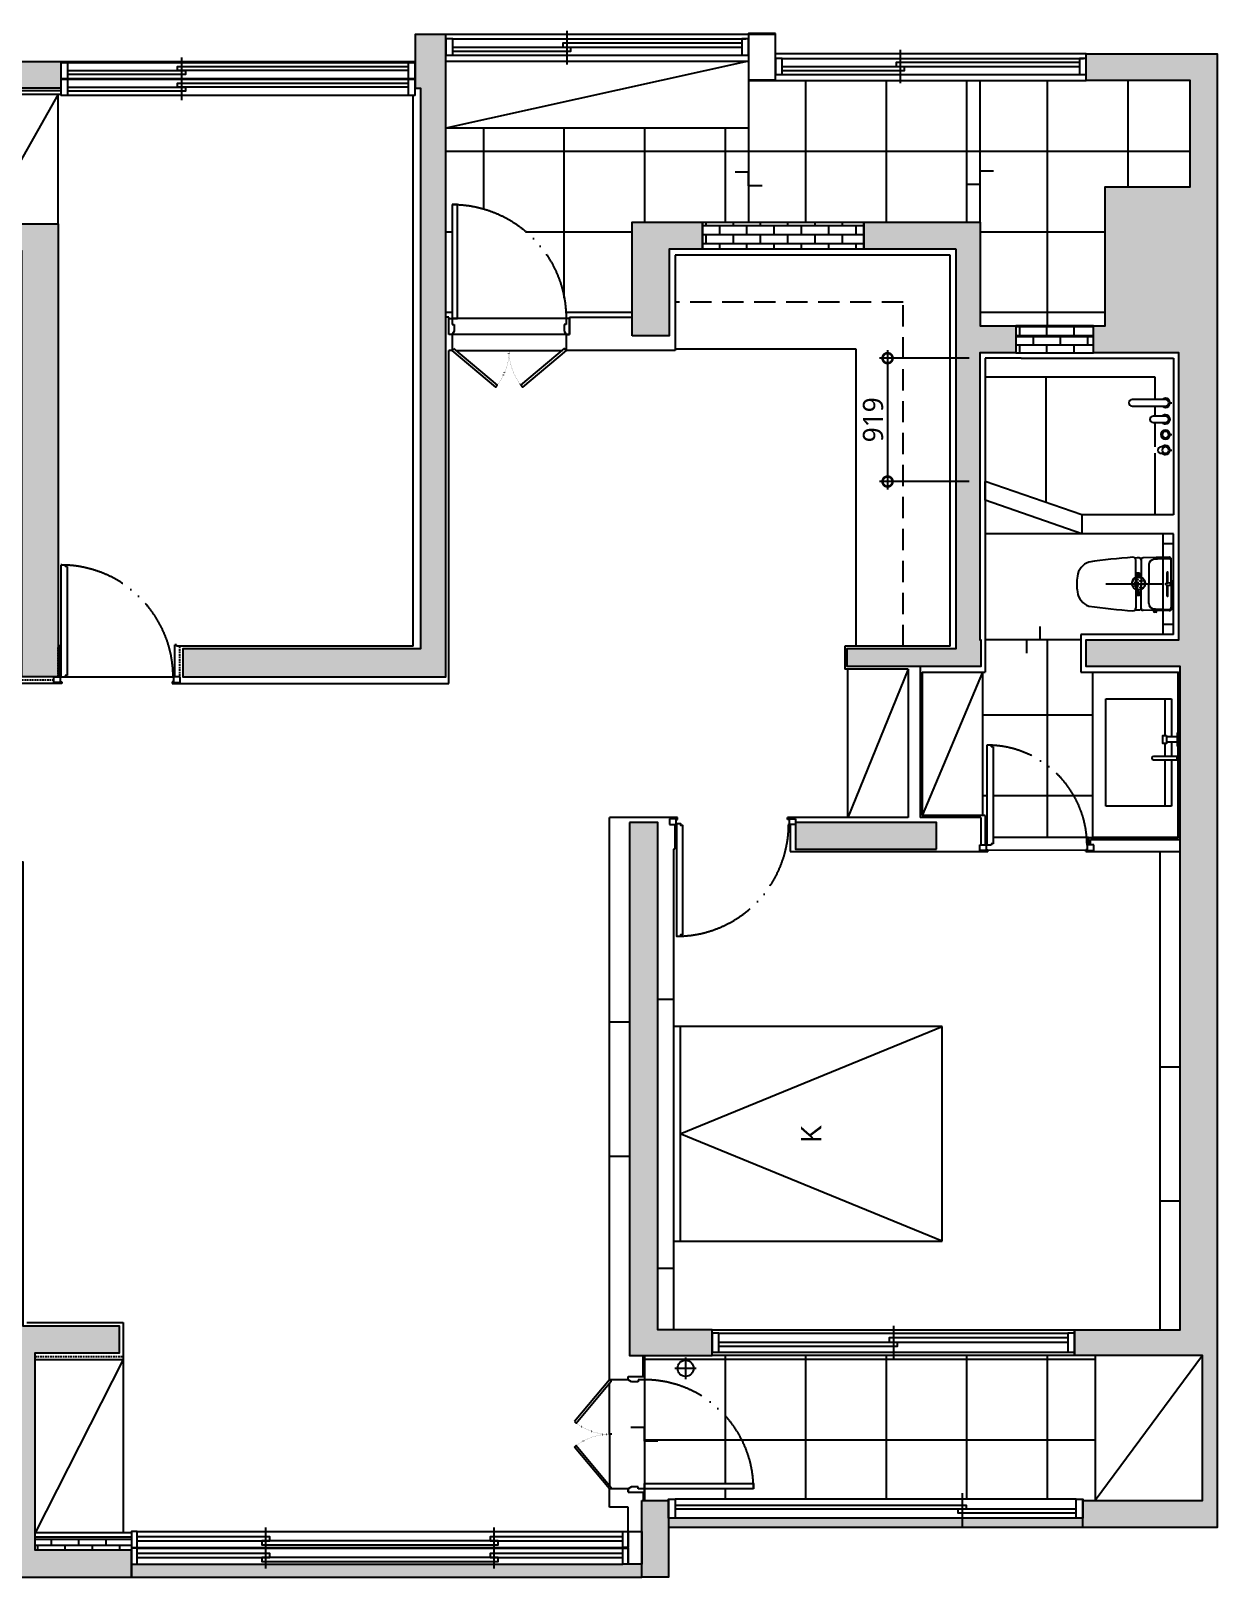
# Model space of a CAD drawing. Header units: millimetres. Extents: x 0 to 460316, y -63250 to 103204.
# Drawn here: x 93827 to 102664, y 55378 to 66896 of the extents above; entities that cross this region are included whole.
import ezdxf

# ---------------------------------------------------------------- set-up
doc = ezdxf.new("R2010")
doc.units = ezdxf.units.MM
doc.header["$LTSCALE"] = 25
for name, pattern in [('ACAD_ISO05W100', [33, 24, -3, 0, -3, 0, -3]), ('DASHED', [0.75, 0.5, -0.25]), ('DOT', [0.25, 0, -0.25]), ('HIDDEN', [9.525, 6.35, -3.175])]:
    doc.linetypes.add(name, pattern=pattern)
for name, color, linetype in [('2-con', 2, 'Continuous'), ('3.기호.계단선', 30, 'Continuous'), ('ac-door', 30, 'Continuous'), ('ac-furniture', 152, 'Continuous'), ('ac-insul', 5, 'BATTING'), ('ac-Ref', 8, 'Continuous'), ('ac-text', 7, 'Continuous'), ('ac-wall', 241, 'Continuous'), ('ac-wall-fin', 3, 'Continuous'), ('ac-window', 140, 'Continuous'), ('BATH', 4, 'Continuous'), ('CO-BATH', 6, 'Continuous')]:
    doc.layers.add(name, color=color, linetype=linetype)
doc.styles.add('HY견고딕', font='H2GTRE.TTF')
doc.styles.add('맑은고딕', font='malgun.ttf')
doc.linetypes.add('BATTING', pattern='A,0.00254,-2.54,[134,ltypeshp.shx,S=2.54,R=0,X=-2.54,Y=0],-5.08,[134,ltypeshp.shx,S=2.54,R=180,X=2.54,Y=0],-2.54', length=10.16254)
doc.dimstyles.new('건축클래스150', dxfattribs={"dimtxt": 150, "dimasz": 150, "dimexe": 60, "dimexo": 120, "dimgap": 30, "dimtad": 1, "dimtoh": 1, "dimdec": 0, "dimlunit": 6, "dimtxsty": '맑은고딕', "dimblk": 'DOTSMALL', "dimcen": 2.5, "dimdle": 60, "dimclrt": 7, "dimadec": 0, "dimazin": 0, "dimtfac": 1, "dimtdec": 0, "dimtmove": 2, "dimatfit": 3, "dimldrblk": 'DOTSMALL', "dimfxl": 1, "dimarcsym": 0})
pattern_1 = [(0, (0, 0), (0, 6.985), [5.08, -1.905]), (90, (0, 0), (-6.985, 4e-16), [5.08, -1.905])]
pattern_2 = [(0, (0, 0), (0, 600), []), (90, (0, 0), (-600, 4e-14), [])]

# ---------------------------------------------------------------- blocks, each defined once
blk = doc.blocks.new('*U367')
at = {"layer": 'ac-door'}
for p, q in [((-65, 120), (-65, 933)), ((-65, 933), (-25, 933)), ((-25, 933), (-25, 120)), ((-863, 120), (-838, 120)), ((-863, 0), (-863, 120)), ((-838, 120), (-838, 75)), ((-25, 120), (-65, 120)), ((0, 120), (-25, 120)), ((-25, 120), (-25, 75)), ((0, 0), (0, 120)), ((-838, 75), (-823, 75)), ((-823, 25), (-838, 0)), ((-823, 75), (-823, 25)), ((-25, 75), (-40, 75)), ((-40, 75), (-40, 25)), ((-40, 25), (-25, 0)), ((-25, 0), (0, 0)), ((-838, 0), (-863, 0))]:
    blk.add_line(p, q, dxfattribs=at)
at = {"layer": 'ac-Ref'}
blk.add_line((-838, 120), (-25, 120), dxfattribs=at)
at = {"layer": 'ac-Ref', "linetype": 'ACAD_ISO05W100'}
blk.add_arc((-25, 120), 813, 90, 180, dxfattribs=at)
blk = doc.blocks.new('*U369')
at = {"layer": 'ac-door'}
for p, q in [((-65, 120), (-65, 970)), ((-65, 970), (-25, 970)), ((-25, 970), (-25, 120)), ((-900, 120), (-875, 120)), ((-900, 0), (-900, 120)), ((-875, 120), (-875, 75)), ((-25, 120), (-65, 120)), ((0, 120), (-25, 120)), ((-25, 120), (-25, 75)), ((0, 0), (0, 120)), ((-875, 75), (-860, 75)), ((-860, 25), (-875, 0)), ((-860, 75), (-860, 25)), ((-25, 75), (-40, 75)), ((-40, 75), (-40, 25)), ((-40, 25), (-25, 0)), ((-25, 0), (0, 0)), ((-875, 0), (-900, 0))]:
    blk.add_line(p, q, dxfattribs=at)
at = {"layer": 'ac-Ref'}
blk.add_line((-875, 120), (-25, 120), dxfattribs=at)
at = {"layer": 'ac-Ref', "linetype": 'ACAD_ISO05W100'}
blk.add_arc((-25, 120), 850, 90, 180, dxfattribs=at)
blk = doc.blocks.new('_DotSmall')
at = {"color": 0, "linetype": 'ByBlock', "const_width": 0.5}
blk.add_lwpolyline([(-0.0625, 0, 1), (0.0625, 0, 1)], format="xyb", close=True, dxfattribs=at)
blk = doc.blocks.new('*D370')
at = {"layer": 'ac-Ref', "color": 0, "lineweight": -2}
for p, q in [((100209, 64518), (100209, 63479)), ((100817, 64458), (100149, 64458)), ((100818, 63539), (100149, 63539))]:
    blk.add_line(p, q, dxfattribs=at)
at = {"layer": 'Defpoints', "color": 0}
for p in [(100937, 64458), (100209, 63539), (100938, 63539)]:
    blk.add_point(p, dxfattribs=at)
at = {"layer": 'ac-Ref', "color": 0, "lineweight": -2, "xscale": 150, "yscale": 150, "zscale": 150}
for p, rotation in [((100209, 64458), 90), ((100209, 63539), 270)]:
    blk.add_blockref('_DotSmall', p, dxfattribs=dict(at, rotation=rotation))
at = {"layer": 'ac-Ref', "color": 7, "insert": (100101, 63999), "char_height": 150, "attachment_point": 5, "rotation": 90, "style": '맑은고딕'}
blk.add_mtext('919', dxfattribs=at)

msp = doc.modelspace()

# ---------------------------------------------------------------- hatches: boundary and pattern name
h = msp.add_hatch()
h.set_pattern_fill('_USER', color=256, scale=600, double=1, pattern_type=0)
h.set_pattern_definition(pattern_2)
h.paths.add_polyline_path([(99174.07, 66170.26), (96919.07, 66170.26), (96919.07, 64763.26), (96939.07, 64763.26), (96939.07, 64753.26), (96964.07, 64753.26), (96964.07, 65603.26), (97004.07, 65603.26), (97004.07, 65602.32, -0.40049131), (97814.07, 64753.26), (97814.07, 64753.26), (97839.07, 64753.26), (97839.07, 64763.43), (98306.07, 64763.43), (98306.07, 65470.26), (98831.07, 65470.26), (99174.07, 65470.26)])
h.paths.add_polyline_path([(100899.07, 66525.26), (99174.07, 66525.26), (99174.07, 66170.26), (99174.07, 65470.26), (100031.07, 65470.26), (100899.07, 65470.26)])
h.paths.add_polyline_path([(101829.07, 65735.26), (102464.07, 65735.26), (102464.07, 66525.26), (101689.07, 66525.26), (100899.07, 66525.26), (100899.07, 65470.26), (100899.07, 64699.14), (101164.07, 64699.14), (101744.07, 64699.14), (101829.07, 64699.14)])
h.paths.add_polyline_path([(101755.07, 57028.26), (101602.07, 57028.26), (98902.07, 57028.26), (98387.07, 57028.26), (98387.07, 56873.26), (98397.07, 56873.26), (98397.07, 56848.26, -0.39987179), (99209.21, 56075.13), (99210.2, 56075.13), (99210.2, 56035.13), (98397.07, 56035.13), (98397.07, 56010.13), (98387.07, 56010.13), (98387.07, 55948.26), (98577.07, 55948.26), (98577.07, 55958.26), (98627.07, 55958.26), (101615.07, 55958.26), (101665.07, 55958.26), (101665.07, 55948.26), (101755.07, 55948.26)])
h.paths.add_polyline_path([(98764.07, 56933.26, -1), (98644.07, 56933.26, -1)], flags=16)
h.paths.add_polyline_path([(98397.07, 56848.26), (98397.07, 56075.13), (99209.21, 56075.13, 0.39987179)], flags=17)
h.paths.add_polyline_path([(93759.07, 63475.27), (93734.07, 63475.27), (92844.07, 63475.27), (92819.07, 63475.27), (92819.07, 63465.26), (92749.15, 63465.26), (92749.15, 62375.84), (93759.07, 62375.84)])
h = msp.add_hatch()
h.set_pattern_fill('_USER', color=256, scale=600, double=1, pattern_type=0)
h.set_pattern_definition(pattern_2)
h.paths.add_polyline_path([(101739.07, 62120.26), (101649.07, 62120.26), (101649.07, 62360.26), (100937.07, 62360.26), (100937.07, 62120.26), (100916.57, 62120.26), (100916.57, 61050.26), (100937.07, 61050.26), (100937.07, 60887.26), (100949.07, 60887.26), (100949.07, 61575.26), (100981.07, 61575.26), (100981.07, 61574.57, -0.37927724), (101692.82, 60887.26), (101707.07, 60887.26), (101739.07, 60887.26)])
h.paths.add_polyline_path([(100981.07, 61574.57), (100981.07, 61563.26), (100996.07, 61563.26), (100996.07, 60887.26), (101692.82, 60887.26, 0.37927724)], flags=17)
at = {"layer": '3.기호.계단선'}
h = msp.add_hatch(dxfattribs=at)
h.set_pattern_fill('CROSS', color=256, scale=50)
h.set_pattern_definition([(0, (81785.09, 99199.817), (12.5, 12.5), [6.25, -18.75]), (90, (81788.215, 99196.692), (-12.5, 12.5), [6.25, -18.75])])
edge = h.paths.add_edge_path()
edge.add_arc((102079.07, 62780.26), 50, 0, 360)
at = {"layer": 'ac-Ref'}
h = msp.add_hatch(color=256, dxfattribs=at)
h.dxf.hatch_style = 1
h.paths.add_polyline_path([(94029.07, 65458.56), (93484.07, 65458.56), (93484.07, 66468.56), (94049.07, 66468.56), (94049.07, 66668.56), (93284.07, 66668.56), (93284.07, 65258.56), (93759.07, 65258.56), (93759.07, 62085.26), (94029.07, 62085.26)])
h.paths.add_polyline_path([(96919.07, 64625.26), (96919.07, 66870.26), (96689.07, 66870.26), (96689.07, 66468.56), (96729.07, 66468.56), (96729.07, 62293.56), (94959.07, 62293.56), (94959.07, 62085.26), (96919.07, 62085.26)])
h.paths.add_polyline_path([(100897.07, 64498.26), (101164.07, 64498.26), (101164.07, 64699.14), (100899.07, 64699.14), (100899.07, 65470.26), (100031.07, 65470.26), (100031.07, 65270.26), (100721.07, 65270.26), (100721.07, 62295.26), (99909.07, 62295.26), (99909.07, 62160.26), (100904.07, 62160.26), (100904.07, 62360.26), (100897.07, 62360.26)])
h.paths.add_polyline_path([(102664.07, 66725.26), (101689.07, 66725.26), (101689.07, 66525.26), (102464.07, 66525.26), (102464.07, 65735.26), (101829.07, 65735.26), (101829.07, 64699.14), (101744.07, 64699.14), (101744.07, 64498.26), (102379.07, 64498.26), (102379.07, 62360.26), (102379.07, 62160.26), (102389.07, 62160.26), (102389.07, 57220.26), (101602.07, 57220.26), (101602.07, 57028.26), (102555.07, 57028.26), (102555.07, 55948.26), (101665.07, 55948.26), (101665.07, 55748.26), (102664.07, 55748.26)])
h.paths.add_polyline_path([(98831.07, 65470.26), (98306.07, 65470.26), (98306.07, 64625.26), (98581.07, 64625.26), (98581.07, 65270.26), (98831.07, 65270.26)])
h.paths.add_polyline_path([(100574.07, 61000.26), (99524.07, 61000.26), (99524.07, 60800.26), (100574.07, 60800.26)])
h.paths.add_polyline_path([(98497.07, 61000.26), (98287.07, 61000.26), (98287.07, 57028.26), (98902.07, 57028.26), (98902.07, 57220.26), (98497.07, 57220.26)])
h.paths.add_polyline_path([(98577.07, 55948.26), (98377.07, 55948.26), (98377.07, 55378.26), (98577.07, 55378.26)])
h.paths.add_polyline_path([(93857.07, 57048.26), (94487.07, 57048.26), (94487.07, 57248.26), (93769.07, 57248.26), (93769.07, 60703.26), (93579.07, 60703.26), (93579.07, 55763.26), (93564.07, 55763.26), (93564.07, 55563.26), (93657.07, 55563.26), (93657.07, 55378.26), (94577.07, 55378.26), (94577.07, 55578.26), (93857.07, 55578.26)])
h.paths.add_polyline_path([(90564.07, 60503.26), (92649.07, 60503.26), (92649.07, 60703.26), (90599.07, 60703.26), (90599.07, 62868.26), (92199.07, 62868.26), (92199.07, 61468.26), (92399.07, 61468.26), (92399.07, 63465.26), (92819.07, 63465.26), (92819.07, 63665.26), (92199.07, 63665.26), (92199.07, 63038.26), (90364.07, 63038.26), (90364.07, 55563.26), (90984.07, 55563.26), (90984.07, 55763.26), (90564.07, 55763.26)])
h = msp.add_hatch(color=256, dxfattribs=at)
h.dxf.hatch_style = 1
h.paths.add_polyline_path([(102664.07, 66725.26), (101689.07, 66725.26), (101689.07, 66525.26), (102464.07, 66525.26), (102464.07, 65735.26), (101829.07, 65735.26), (101829.07, 64699.14), (101744.07, 64699.14), (101744.07, 64498.26), (102379.07, 64498.26), (102379.07, 62360.26), (101689.07, 62360.26), (101689.07, 62160.26), (102389.07, 62160.26), (102389.07, 57220.26), (101602.07, 57220.26), (101602.07, 57028.26), (102555.07, 57028.26), (102555.07, 55948.26), (101665.07, 55948.26), (101665.07, 55748.26), (102664.07, 55748.26)])
h = msp.add_hatch(dxfattribs=at)
h.set_pattern_fill('ANGLE', color=256)
h.set_pattern_definition(pattern_1)
h.paths.add_polyline_path([(94949.07, 66668.85), (94049.07, 66668.56), (94049.07, 66648.56), (94949.07, 66648.56)])
h.paths.add_polyline_path([(96689.07, 66669.41), (94949.07, 66668.85), (94949.07, 66648.56), (96689.07, 66648.56)])
h = msp.add_hatch(dxfattribs=at)
h.set_pattern_fill('AR-BRSTD', color=256)
h.set_pattern_definition([(0, (0, 346.844), (0, 67.7418), []), (90, (0, 346.84), (-101.6, 67.7418), [67.7418, -67.7418])])
h.paths.add_polyline_path([(100031.07, 65470.26), (98831.07, 65470.26), (98831.07, 65270.26), (100031.07, 65270.26)])
h = msp.add_hatch(dxfattribs=at)
h.set_pattern_fill('AR-BRSTD', color=256)
h.paths.add_polyline_path([(101164.07, 64699.14), (101164.07, 64619.14), (101744.07, 64619.14), (101744.07, 64699.14)])
h = msp.add_hatch(dxfattribs=at)
h.set_pattern_fill('AR-BRSTD', color=256)
h.paths.add_polyline_path([(101744.07, 64619.14), (101164.07, 64619.14), (101164.07, 64498.26), (101744.07, 64498.26)])
h = msp.add_hatch(dxfattribs=at)
h.set_pattern_fill('ANGLE', color=256)
h.set_pattern_definition(pattern_1)
h.paths.add_polyline_path([(101665.07, 55818.26), (101615.07, 55818.26), (98627.07, 55818.26), (98577.07, 55818.26), (98577.07, 55748.26), (101665.07, 55748.26)])
h = msp.add_hatch(dxfattribs=at)
h.set_pattern_fill('AR-BRSTD', color=256)
h.paths.add_polyline_path([(94577.07, 55658.26), (93857.07, 55658.26), (93857.07, 55578.26), (94577.07, 55578.26), (94577.07, 55593.26), (94617.07, 55593.26), (95577.07, 55593.26), (95577.07, 55598.26), (94617.07, 55598.26), (94577.07, 55598.26)])
h = msp.add_hatch(dxfattribs=at)
h.set_pattern_fill('ANGLE', color=256)
h.set_pattern_definition(pattern_1)
h.paths.add_polyline_path([(94617.07, 55473.26), (94577.07, 55473.26), (94577.07, 55378.26), (98377.07, 55378.26), (98377.07, 55473.26), (98277.07, 55473.26), (98237.07, 55473.26)])

# ---------------------------------------------------------------- linework, layer by layer
for p, q in [((98704.07, 57013.26), (98704.07, 56853.26)), ((98624.07, 56933.26), (98784.07, 56933.26))]:
    msp.add_line(p, q)
for points in [[(99274.07, 65742.93), (99174.07, 65742.93), (99174.07, 65842.93), (99074.07, 65842.93)], [(100799.07, 65754.08), (100899.07, 65754.08), (100899.07, 65854.08), (100999.07, 65854.08)], [(101343.07, 62460.26), (101343.07, 62360.26), (101243.07, 62360.26), (101243.07, 62260.26)], [(98497.07, 56391.7), (98397.07, 56391.7), (98397.07, 56491.7), (98297.07, 56491.7)]]:
    msp.add_lwpolyline(points)
msp.add_circle((98704.07, 56933.26), 60)
at = {"layer": '2-con'}
for p, q in [((94049.07, 66668.56), (96689.07, 66669.41)), ((101665.07, 55748.26), (98577.07, 55748.26)), ((94577.07, 55578.26), (94577.07, 55378.26)), ((98377.07, 55378.26), (98377.07, 55578.26)), ((94577.07, 55378.26), (98377.07, 55378.26))]:
    msp.add_line(p, q, dxfattribs=at)
for points in [[(96919.07, 66870.26), (96689.07, 66870.26), (96689.07, 66468.56), (96729.07, 66468.56), (96729.07, 62293.56), (94959.07, 62293.56), (94959.07, 62085.26), (96919.07, 62085.26), (96919.07, 64625.26)], [(101689.07, 66525.26), (101689.07, 66725.26), (102664.07, 66725.26), (102664.07, 55748.26), (101665.07, 55748.26), (101665.07, 55948.26), (102555.07, 55948.26), (102555.07, 57028.26), (101602.07, 57028.26), (101602.07, 57220.26), (102389.07, 57220.26), (102389.07, 62160.26), (101689.07, 62160.26), (101689.07, 62360.26), (102379.07, 62360.26), (102379.07, 64498.26), (101744.07, 64498.26), (101744.07, 64699.14), (101829.07, 64699.14), (101829.07, 65735.26), (102464.07, 65735.26), (102464.07, 66525.26)], [(98831.07, 65470.26), (100031.07, 65470.26), (100031.07, 65270.26), (98831.07, 65270.26)], [(100721.07, 65270.26), (100031.07, 65270.26), (100031.07, 65470.26), (100899.07, 65470.26), (100899.07, 64699.14), (101164.07, 64699.14), (101164.07, 64498.26), (100897.07, 64498.26), (100897.07, 62360.26), (100904.07, 62360.26), (100904.07, 62160.26), (99909.07, 62160.26), (99909.07, 62295.26), (100721.07, 62295.26)], [(100574.07, 60800.26), (100574.07, 61000.26), (99524.07, 61000.26), (99524.07, 60800.26)], [(98902.07, 57220.26), (101602.07, 57220.26), (101602.07, 57028.26), (98902.07, 57028.26)], [(98377.07, 55948.26), (98577.07, 55948.26), (98577.07, 55378.26), (98377.07, 55378.26)]]:
    msp.add_lwpolyline(points, close=True, dxfattribs=at)
for points in [[(96919.07, 66670.26), (99174.07, 66670.26), (99174.07, 66525.26), (101689.07, 66525.26), (101689.07, 66725.26), (99374.07, 66725.26), (99374.07, 66870.26), (96919.07, 66870.26)], [(93759.07, 62085.26), (93759.07, 65258.56), (93284.07, 65258.56), (93284.07, 66668.56), (94049.07, 66668.56), (94049.07, 66468.56), (93484.07, 66468.56), (93484.07, 65458.56), (94029.07, 65458.56), (94029.07, 62085.26), (93759.07, 62085.26)], [(98306.07, 64625.26), (98306.07, 65470.26), (98831.07, 65470.26), (98831.07, 65270.26), (98581.07, 65270.26), (98581.07, 64625.26), (98306.07, 64625.26)], [(101704.07, 64498.26), (101744.07, 64498.26), (101744.07, 64699.14), (101164.07, 64699.14), (101164.07, 64498.26), (101744.07, 64498.26)], [(98287.07, 61000.26), (98287.07, 57028.26), (98902.07, 57028.26), (98902.07, 57220.26), (98497.07, 57220.26), (98497.07, 61000.26), (98287.07, 61000.26)], [(93579.07, 60703.26), (93579.07, 55763.26), (93564.07, 55763.26), (93564.07, 55563.26), (93657.07, 55563.26), (93657.07, 55378.26), (94577.07, 55378.26), (94577.07, 55578.26), (93857.07, 55578.26), (93857.07, 57048.26), (94487.07, 57048.26), (94487.07, 57248.26), (93769.07, 57248.26), (93769.07, 60703.26), (93579.07, 60703.26)]]:
    msp.add_lwpolyline(points, dxfattribs=at)
at = {"layer": '3.기호.계단선'}
msp.add_circle((102079.07, 62780.26), 50, dxfattribs=at)
at = {"layer": 'ac-door'}
for p, q in [((94081.88, 62917.22), (94049.88, 62917.22)), ((94049.88, 62917.22), (94049.88, 62081.06)), ((94081.88, 62917.22), (94081.88, 62905.22)), ((94096.88, 62905.22), (94081.88, 62905.22)), ((94096.88, 62905.22), (94096.88, 62093.06)), ((93998.23, 62043.26), (93998.23, 62085.26)), ((93998.23, 62085.26), (94046.07, 62085.26)), ((94046.07, 62047.26), (94046.07, 62085.26)), ((94081.88, 62081.06), (94049.88, 62081.06)), ((94081.88, 62093.06), (94081.88, 62081.06)), ((94096.88, 62093.06), (94081.88, 62093.06)), ((94890.23, 62047.26), (94890.23, 62085.26)), ((94938.07, 62085.26), (94890.23, 62085.26)), ((94938.07, 62043.26), (94938.07, 62085.26)), ((94058.07, 62043.26), (93998.23, 62043.26)), ((94046.07, 62047.26), (94058.07, 62047.26)), ((94058.07, 62047.26), (94058.07, 62043.26)), ((94890.23, 62047.26), (94878.23, 62047.26)), ((94878.23, 62047.26), (94878.23, 62043.26)), ((94878.23, 62043.26), (94938.07, 62043.26)), ((100981.07, 61575.26), (100949.07, 61575.26)), ((100949.07, 61575.26), (100949.07, 60829.26)), ((100981.07, 61575.26), (100981.07, 61563.26)), ((100996.07, 61563.26), (100981.07, 61563.26)), ((100996.07, 61563.26), (100996.07, 60841.26)), ((98643.91, 61026.26), (98584.07, 61026.26)), ((98584.07, 61026.26), (98584.07, 60984.26)), ((98584.07, 60984.26), (98631.91, 60984.26)), ((98631.91, 61022.26), (98643.91, 61022.26)), ((98631.91, 61022.26), (98631.91, 60984.26)), ((98643.91, 61022.26), (98643.91, 61026.26)), ((99464.23, 61022.26), (99464.23, 61026.26)), ((99464.23, 61026.26), (99524.07, 61026.26)), ((99476.23, 61022.26), (99464.23, 61022.26)), ((99476.23, 61022.26), (99476.23, 60984.26)), ((99524.07, 60984.26), (99476.23, 60984.26)), ((99524.07, 61026.26), (99524.07, 60984.26)), ((100897.23, 60791.26), (100897.23, 60833.26)), ((100897.23, 60833.26), (100945.07, 60833.26)), ((100945.07, 60795.26), (100945.07, 60833.26)), ((100981.07, 60829.26), (100949.07, 60829.26)), ((100981.07, 60841.26), (100981.07, 60829.26)), ((100996.07, 60841.26), (100981.07, 60841.26)), ((101699.07, 60795.26), (101699.07, 60833.26)), ((101746.91, 60833.26), (101699.07, 60833.26)), ((101746.91, 60791.26), (101746.91, 60833.26)), ((100957.07, 60791.26), (100897.23, 60791.26)), ((100945.07, 60795.26), (100957.07, 60795.26)), ((100957.07, 60795.26), (100957.07, 60791.26)), ((101699.07, 60795.26), (101687.07, 60795.26)), ((101687.07, 60795.26), (101687.07, 60791.26)), ((101687.07, 60791.26), (101746.91, 60791.26))]:
    msp.add_line(p, q, dxfattribs=at)
for points in [[(96975.64, 64529.05), (97301.21, 64255.86), (97289.64, 64242.07), (96964.07, 64515.26)], [(97476.93, 64255.86), (97802.5, 64529.05), (97814.07, 64515.26), (97488.51, 64242.07)], [(98635.91, 60988.26), (98635.91, 60151.94), (98667.91, 60151.94), (98667.91, 60163.94), (98682.91, 60163.94), (98682.91, 60976.26), (98667.91, 60976.26), (98667.91, 60988.26)], [(97875.74, 56536.81), (97889.53, 56525.24), (98150.86, 56836.69), (98137.07, 56848.26)], [(97875.74, 56346.58), (97889.53, 56358.15), (98150.86, 56046.7), (98137.07, 56035.13)]]:
    msp.add_lwpolyline(points, close=True, dxfattribs=at)
at = {"layer": 'ac-furniture'}
for p, q in [((94029.07, 65458.56), (94029.07, 66423.56)), ((99976.07, 64525.26), (98626.07, 64525.26)), ((99976.07, 62313.26), (99976.07, 64525.26)), ((102058.41, 62775.26), (102058.41, 62954.54)), ((102097.67, 62955.61), (102097.67, 62775.26)), ((102155.48, 62920.49), (102155.48, 62775.26)), ((102322.67, 62783.24), (102322.67, 62947.85)), ((102058.41, 62775.26), (102058.41, 62595.98)), ((102065.46, 62775.26), (102065.46, 62821.57)), ((102065.46, 62775.26), (102065.46, 62728.94)), ((102097.67, 62594.9), (102097.67, 62775.26)), ((102155.48, 62630.02), (102155.48, 62775.26)), ((102282.96, 62781.25), (102317.32, 62786.59)), ((102282.96, 62769.27), (102282.96, 62781.25)), ((102291.07, 62782.72), (102291.07, 62861.76)), ((102298.07, 62783.75), (102298.07, 62861.76)), ((102317.32, 62786.59), (102324.32, 62782.2)), ((102317.32, 62763.92), (102317.32, 62786.59)), ((102324.32, 62782.2), (102329.07, 62787.64)), ((102324.32, 62768.31), (102324.32, 62782.2)), ((102329.07, 62799.26), (102339.07, 62799.26)), ((102329.07, 62751.26), (102329.07, 62799.26)), ((102282.96, 62769.27), (102317.32, 62763.92)), ((102291.07, 62688.76), (102291.07, 62767.78)), ((102298.07, 62688.76), (102298.07, 62766.74)), ((102317.32, 62763.92), (102324.32, 62768.31)), ((102322.67, 62767.28), (102322.67, 62602.66)), ((102324.32, 62768.31), (102329.07, 62762.87)), ((102329.07, 62751.26), (102339.07, 62751.26)), ((102192.59, 62570.3), (102192.59, 62577.99)), ((102208.71, 62566.3), (102196.59, 62566.3)), ((102212.71, 62570.3), (102212.71, 62577.51)), ((102324.07, 62619.52), (102324.07, 62632.01)), ((102324.07, 62619.52), (102324.07, 62607.04)), ((99911.57, 62140.26), (99911.57, 61035.26)), ((100916.57, 62120.26), (100916.57, 61050.26)), ((100614.91, 59480.26), (98614.91, 59480.26)), ((98614.91, 59480.26), (98614.91, 57880.26)), ((98664.91, 59480.26), (98664.91, 57880.26)), ((100614.91, 57880.26), (100614.91, 59480.26)), ((98614.91, 57880.26), (100614.91, 57880.26)), ((101755.07, 57028.26), (101755.07, 55948.26)), ((94514.07, 56998.26), (94514.07, 55708.26))]:
    msp.add_line(p, q, dxfattribs=at)
at = {"layer": 'ac-furniture', "linetype": 'HIDDEN'}
for p, q in [((100326.07, 64875.26), (98626.07, 64875.26)), ((100326.07, 62313.26), (100326.07, 64875.26))]:
    msp.add_line(p, q, dxfattribs=at)
at = {"layer": 'ac-furniture'}
for points in [[(96919.07, 66670.26), (99174.07, 66670.26), (99174.07, 66170.26), (96919.07, 66170.26)], [(101739.07, 62120.26), (102374.07, 62120.26), (102374.07, 60887.26), (101739.07, 60887.26)]]:
    msp.add_lwpolyline(points, close=True, dxfattribs=at)
for points in [[(102097.67, 62955.61, 0.37172398), (102082.97, 62970.01, 0.00351517), (102052.05, 62969.17, 0.32054123)], [(102322.67, 62947.85), (102322.67, 62960.26, 0.42120917), (102307.32, 62975.26), (102112.32, 62970.61, 0.00165857)], [(102058.41, 62857.82), (102082.6, 62857.82, -0.41421356), (102086.6, 62853.82), (102086.6, 62837.34, -0.41421356), (102082.6, 62833.34), (102067.03, 62833.34), (102058.41, 62833.34)], [(102067.03, 62833.34), (102067.03, 62823.57, -0.41421356), (102065.03, 62821.57), (102058.41, 62821.57)], [(102067.03, 62717.17), (102067.03, 62726.94, 0.41421356), (102065.03, 62728.94), (102058.41, 62728.94)], [(102058.41, 62692.69), (102082.6, 62692.69, 0.41421356), (102086.6, 62696.69), (102086.6, 62713.17, 0.41421356), (102082.6, 62717.17), (102067.03, 62717.17), (102058.41, 62717.17)], [(102097.67, 62594.9, -0.37172398), (102082.97, 62580.5, -0.00351517), (102052.05, 62581.34, -0.32054123)], [(102322.67, 62602.66), (102322.67, 62590.25, -0.42120917), (102307.32, 62575.26), (102112.32, 62579.9, -0.00165857)]]:
    msp.add_lwpolyline(points, format="xyb", dxfattribs=at)
for centre in [(102072.67, 62845.26), (102072.67, 62705.26)]:
    msp.add_circle(centre, 8, dxfattribs=at)
for centre, radius, start, end in [((101748.02, 62819.48), 125.52, 108.296401, 173.424078), ((102281.44, 59211.61), 3770.8, 93.707679, 98.737708), ((102038.41, 62954.54), 20, 0, 92.333296), ((102112.67, 62955.61), 15, 91.365089, 180), ((102195.44, 62918.76), 40, 95.943748, 177.512908), ((102294.85, 61963.92), 1000, 89.311594, 95.943748), ((102306.67, 62947.85), 16, 0, 89.311594), ((102024.96, 62775.26), 405.89, 171.699257, 180), ((102024.96, 62775.26), 405.89, 180, 188.300743), ((102294.57, 62861.76), 3.5, 0, 180), ((101748.02, 62731.03), 125.52, 186.575922, 251.703599), ((102294.57, 62688.76), 3.5, 180, 0), ((102281.44, 66338.9), 3770.8, 261.262292, 266.292321), ((102038.41, 62595.98), 20, 267.666704, 0), ((102112.67, 62594.9), 15, 180, 268.634911), ((102195.44, 62631.75), 40, 182.487092, 264.056252), ((102294.85, 63586.59), 1000, 264.056252, 270.688406), ((102196.59, 62570.3), 4, 180, 270), ((102208.71, 62570.3), 4, 270, 0), ((102306.67, 62602.66), 16, 270.688406, 0), ((102339.07, 62632.01), 15, 90, 180), ((102339.07, 62607.04), 15, 180, 270)]:
    msp.add_arc(centre, radius, start, end, dxfattribs=at)
at = {"layer": 'ac-insul', "linetype": 'BATTING', "ltscale": 0.05}
for p, q in [((93484.07, 66452.8), (94049.07, 66452.8)), ((94577.07, 55676.41), (93857.07, 55676.41))]:
    msp.add_line(p, q, dxfattribs=at)
at = {"layer": 'ac-Ref'}
for p, q in [((99174.07, 66670.26), (96919.07, 66170.26)), ((99174.07, 66525.26), (99174.07, 65470.26)), ((100899.07, 65470.26), (100899.07, 66525.26)), ((94029.07, 66423.56), (93484.07, 65458.56)), ((97839.07, 64633.26), (96939.07, 64633.26)), ((101164.07, 64699.14), (101744.07, 64699.14)), ((101164.07, 64619.14), (101744.07, 64619.14)), ((96992.08, 64515.26), (97786.07, 64515.26)), ((102303.44, 64125.28), (102326.54, 64125.28)), ((102279.56, 64026.2), (102186.84, 64026.2)), ((102186.84, 63978.44), (102279.56, 63978.44)), ((102303.44, 63888.87), (102326.47, 63888.87)), ((102279.56, 63797.12), (102246.67, 63797.12)), ((102246.67, 63749.37), (102279.56, 63749.37)), ((102303.44, 63773.24), (102327.44, 63773.24)), ((100937.07, 63400.26), (100937.07, 63540.26)), ((102259.07, 62775.26), (101834.51, 62775.26)), ((100904.07, 62360.26), (100900.57, 62360.26)), ((101649.07, 62360.26), (100937.07, 62360.26)), ((94046.07, 62085.26), (94890.23, 62085.26)), ((100361.57, 62140.26), (99912.9, 61035.26)), ((100916.57, 62120.26), (100466.57, 61050.26)), ((101834.07, 61120.26), (101834.07, 61920.26)), ((101834.07, 61920.26), (102324.07, 61920.26)), ((102274.07, 61920.26), (102274.07, 61646.99)), ((102324.07, 61920.26), (102324.07, 61636.99)), ((102369.07, 61636.99), (102286.58, 61636.99)), ((102274.07, 61588.05), (102274.07, 61491.89)), ((102369.07, 61598.05), (102286.58, 61598.05)), ((102324.07, 61598.05), (102324.07, 61491.89)), ((102274.07, 61466.89), (102274.07, 61120.26)), ((102324.07, 61466.89), (102324.07, 61120.26)), ((102324.07, 61120.26), (101834.07, 61120.26)), ((100949.07, 60887.26), (100937.07, 60887.26)), ((101707.07, 60887.26), (100996.07, 60887.26)), ((101687.07, 60791.26), (100957.07, 60793.26)), ((98664.91, 58680.26), (100614.91, 59480.26)), ((100614.91, 57880.26), (98664.91, 58680.26)), ((102555.07, 57028.26), (101755.07, 55948.26)), ((94514.07, 56998.26), (93857.07, 55708.26)), ((98137.07, 56441.7), (98137.07, 56820.25)), ((98137.07, 56441.7), (98137.07, 56063.14)), ((98155.07, 56441.7), (98137.07, 56441.7)), ((94577.07, 55658.26), (93857.07, 55658.26))]:
    msp.add_line(p, q, dxfattribs=at)
for points in [[(102255.53, 64101.41, 0.19974903), (102279.56, 64091.41, 1), (102279.56, 64159.16, 0.19974903), (102255.53, 64149.16)], [(102255.53, 63978.44, 0.19974903), (102279.56, 63968.44, 1), (102279.56, 64036.2, 0.19974903), (102255.53, 64026.2)], [(102255.53, 63749.37, 0.19974903), (102279.56, 63739.37, 1), (102279.56, 63807.12, 0.19974903), (102255.53, 63797.12)]]:
    msp.add_lwpolyline(points, format="xyb", dxfattribs=at)
msp.add_lwpolyline([(102279.56, 64149.16), (102030.56, 64149.16, 1), (102030.56, 64101.41), (102279.56, 64101.41, 1)], format="xyb", close=True, dxfattribs=at)
at = {"layer": 'ac-Ref', "linetype": 'DOT'}
for centre, radius, start, end in [((96964.07, 64515.26), 425, 320, 360), ((97814.07, 64515.26), 425, 180, 220), ((98137.07, 56848.26), 406.56, 230, 270), ((98137.07, 56035.13), 406.56, 90, 130)]:
    msp.add_arc(centre, radius, start, end, dxfattribs=at)
at = {"layer": 'ac-Ref'}
for centre, radius, start, end in [((102186.84, 64002.32), 23.88, 90, 270), ((102279.56, 63888.87), 33.88, 90, 270), ((102279.56, 64002.32), 23.88, 270, 90), ((102279.56, 63888.87), 33.88, 270, 90), ((102279.56, 63888.87), 23.88, 90, 270), ((102279.56, 63888.87), 23.88, 270, 90), ((102246.67, 63773.24), 23.88, 90, 270), ((102279.56, 63773.24), 23.88, 90, 270), ((102279.56, 63773.24), 23.88, 270, 90)]:
    msp.add_arc(centre, radius, start, end, dxfattribs=at)
at = {"layer": 'ac-Ref', "linetype": 'ACAD_ISO05W100'}
for centre, radius, start, end in [((94050.07, 62081.26), 836.16, 0, 90), ((100949.07, 60829.26), 746, 0, 90), ((98635.91, 60988.26), 836.32, 270, 0)]:
    msp.add_arc(centre, radius, start, end, dxfattribs=at)
at = {"layer": 'ac-wall', "linetype": 'DASHED'}
for p, q in [((94935.15, 62091.26), (94935.15, 62311.56)), ((94029.07, 62085.26), (94029.07, 62305.56)), ((93759.07, 62062.76), (93998.23, 62062.76)), ((93857.07, 57020.85), (94514.07, 57020.85))]:
    msp.add_line(p, q, dxfattribs=at)
at = {"layer": 'ac-wall-fin'}
for p, q in [((93484.07, 66423.56), (94049.07, 66423.56)), ((96674.07, 62311.56), (96674.07, 66413.56)), ((100676.07, 65225.26), (98626.07, 65225.26)), ((98626.07, 65225.26), (98626.07, 64515.26)), ((100676.07, 62313.26), (100676.07, 65225.26)), ((96939.07, 64763.26), (96919.07, 64763.26)), ((96939.07, 64633.26), (96939.07, 64763.26)), ((97839.07, 64763.43), (98306.07, 64763.43)), ((97839.07, 64763.43), (97839.07, 64633.26)), ((96964.07, 64633.26), (96964.07, 64515.26)), ((97814.07, 64633.26), (97814.07, 64515.26)), ((96939.07, 62034.26), (96939.07, 64515.26)), ((96964.07, 64515.26), (96939.07, 64515.26)), ((98626.07, 64515.26), (97814.07, 64515.26)), ((94038.07, 62321.56), (94029.07, 62321.56)), ((94038.07, 62085.26), (94038.07, 62321.56)), ((94910.23, 62321.56), (94898.23, 62321.56)), ((94898.23, 62085.26), (94898.23, 62321.56)), ((94910.23, 62311.56), (94910.23, 62321.56)), ((96674.07, 62311.56), (94910.23, 62311.56)), ((100676.07, 62313.26), (99891.07, 62313.26)), ((99891.07, 62313.26), (99891.07, 62140.26)), ((100361.57, 62140.26), (99891.07, 62140.26)), ((100361.57, 62140.26), (100361.57, 61035.26)), ((100451.57, 62160.26), (100451.57, 61035.26)), ((94058.07, 62034.26), (93759.07, 62034.26)), ((94058.07, 62043.26), (94058.07, 62034.26)), ((94878.23, 62043.26), (94878.23, 62034.26)), ((94878.23, 62034.26), (96939.07, 62034.26)), ((98137.07, 56848.26), (98137.07, 61035.26)), ((98643.91, 61035.26), (98137.07, 61035.26)), ((98623.91, 60984.26), (98623.91, 60800.26)), ((98643.91, 61026.26), (98643.91, 61035.26)), ((100361.57, 61035.26), (99464.23, 61035.26)), ((99464.23, 61026.26), (99464.23, 61035.26)), ((99484.23, 60984.26), (99484.23, 60782.26)), ((100904.07, 61035.26), (100451.57, 61035.26)), ((100904.07, 61035.26), (100904.07, 60833.26)), ((101722.07, 60872.26), (102389.07, 60872.26)), ((101722.07, 60833.26), (101722.07, 60872.26)), ((98614.91, 60800.26), (98614.91, 57220.26)), ((98623.91, 60800.26), (98614.91, 60800.26)), ((99484.23, 60782.26), (100957.07, 60782.26)), ((100957.07, 60791.26), (100957.07, 60782.26)), ((101687.07, 60782.26), (101687.07, 60791.26)), ((101687.07, 60782.26), (102389.07, 60782.26)), ((102239.07, 57220.26), (102239.07, 60782.26)), ((98614.91, 59680.26), (98497.07, 59680.26)), ((98137.07, 59514.42), (98287.62, 59514.26)), ((102239.07, 59180.26), (102389.07, 59180.26)), ((98137.07, 58514.42), (98286.53, 58514.26)), ((102239.07, 58180.26), (102389.07, 58180.26)), ((98497.07, 57680.26), (98614.91, 57680.26)), ((93796.07, 57275.26), (94514.07, 57275.26)), ((94514.07, 57275.26), (94514.07, 56998.26)), ((98387.07, 56873.26), (98387.07, 57028.26)), ((93857.07, 56998.26), (94514.07, 56998.26)), ((98277.07, 56848.26), (98137.07, 56848.26)), ((98137.07, 55898.26), (98137.07, 56035.13)), ((98277.07, 56035.13), (98137.07, 56035.13)), ((98277.07, 56010.13), (98277.07, 56035.13)), ((98387.07, 56010.13), (98387.07, 55948.26)), ((98277.07, 55898.26), (98137.07, 55898.26)), ((98277.07, 55718.26), (98277.07, 55898.26)), ((94577.07, 55708.26), (93857.07, 55708.26))]:
    msp.add_line(p, q, dxfattribs=at)
at = {"layer": 'ac-window'}
for p, q in [((96969.07, 66835.78), (99154.02, 66835.78)), ((97819.07, 66895.78), (97819.07, 66645.78)), ((94949.07, 66698.98), (94949.07, 66503.98)), ((96969.07, 66775.78), (97789.07, 66775.78)), ((96969.07, 66715.78), (99154.02, 66715.78)), ((99424.07, 66690.78), (101669.07, 66690.78)), ((100304.07, 66755.78), (100304.07, 66505.78)), ((96689.07, 66658.56), (94049.07, 66658.56)), ((94049.07, 66658.56), (94049.07, 66538.56)), ((94099.07, 66658.56), (94099.07, 66538.56)), ((94949.07, 66573.98), (94949.07, 66378.98)), ((96639.07, 66538.56), (96639.07, 66658.56)), ((96689.07, 66538.56), (96689.07, 66658.56)), ((99424.07, 66630.78), (100274.07, 66630.78)), ((96689.07, 66538.56), (94049.07, 66538.56)), ((96689.07, 66533.56), (94049.07, 66533.56)), ((94049.07, 66533.56), (94049.07, 66413.56)), ((94099.07, 66533.56), (94099.07, 66413.56)), ((96639.07, 66413.56), (96639.07, 66533.56)), ((96689.07, 66413.56), (96689.07, 66533.56)), ((99424.07, 66570.78), (101669.07, 66570.78)), ((96689.07, 66413.56), (94049.07, 66413.56)), ((100252.07, 57249.26), (100252.07, 56999.26)), ((98952.07, 57194.26), (101552.07, 57194.26)), ((98952.07, 57129.26), (100222.07, 57129.26)), ((98952.07, 57054.26), (101552.07, 57054.26)), ((100765.07, 56003.26), (100765.07, 55753.26)), ((101615.07, 55958.26), (98627.07, 55958.26)), ((101615.07, 55883.26), (100795.07, 55883.26)), ((95577.07, 55568.26), (95577.07, 55748.26)), ((97277.07, 55568.26), (97277.07, 55748.26)), ((101615.07, 55818.26), (98627.07, 55818.26)), ((94617.07, 55718.26), (98237.07, 55718.26)), ((94617.07, 55598.26), (98237.07, 55598.26)), ((94617.07, 55593.26), (98237.07, 55593.26)), ((95577.07, 55443.26), (95577.07, 55623.26)), ((97277.07, 55443.26), (97277.07, 55623.26)), ((94617.07, 55473.26), (98237.07, 55473.26))]:
    msp.add_line(p, q, dxfattribs=at)
for points in [[(96969.07, 66715.78), (96969.07, 66835.78), (96919.07, 66835.78), (96919.07, 66715.78)], [(99124.02, 66715.78), (99174.02, 66715.78), (99174.02, 66835.78), (99124.02, 66835.78)], [(99374.07, 66875.78), (99174.07, 66875.78), (99174.07, 66530.78), (99374.07, 66530.78)], [(99424.07, 66570.78), (99424.07, 66690.78), (99374.07, 66690.78), (99374.07, 66570.78)], [(101639.07, 66570.78), (101689.07, 66570.78), (101689.07, 66690.78), (101639.07, 66690.78)], [(98952.07, 57054.26), (98952.07, 57194.26), (98902.07, 57194.26), (98902.07, 57054.26)], [(101552.07, 57054.26), (101602.07, 57054.26), (101602.07, 57194.26), (101552.07, 57194.26)], [(98627.07, 55818.26), (98577.07, 55818.26), (98577.07, 55958.26), (98627.07, 55958.26)], [(101615.07, 55818.26), (101615.07, 55958.26), (101665.07, 55958.26), (101665.07, 55818.26)], [(94577.07, 55598.26), (94617.07, 55598.26), (94617.07, 55718.26), (94577.07, 55718.26)], [(95547.07, 55648.26), (95547.07, 55618.26), (97307.07, 55618.26), (97307.07, 55648.26)], [(98277.07, 55598.26), (98237.07, 55598.26), (98237.07, 55718.26), (98277.07, 55718.26)], [(98377.07, 55473.26), (98277.07, 55473.26), (98277.07, 55718.26), (98377.07, 55718.26)], [(94577.07, 55473.26), (94617.07, 55473.26), (94617.07, 55593.26), (94577.07, 55593.26)], [(95547.07, 55523.26), (95547.07, 55493.26), (97307.07, 55493.26), (97307.07, 55523.26)], [(98277.07, 55473.26), (98237.07, 55473.26), (98237.07, 55593.26), (98277.07, 55593.26)]]:
    msp.add_lwpolyline(points, close=True, dxfattribs=at)
for points in [[(99124.02, 66805.78), (97789.07, 66805.78), (97789.07, 66775.78), (99124.02, 66775.78)], [(96969.07, 66745.78), (97849.07, 66745.78), (97849.07, 66775.78)], [(94099.07, 66601.48), (94979.07, 66601.48), (94979.07, 66571.48), (94099.07, 66571.48)], [(96639.07, 66601.48), (94919.07, 66601.48), (94919.07, 66631.48), (96639.07, 66631.48)], [(99424.07, 66600.78), (100334.07, 66600.78), (100334.07, 66630.78)], [(101639.07, 66660.78), (100274.07, 66660.78), (100274.07, 66630.78), (101639.07, 66630.78)], [(94099.07, 66476.48), (94979.07, 66476.48), (94979.07, 66446.48), (94099.07, 66446.48)], [(96639.07, 66476.48), (94919.07, 66476.48), (94919.07, 66506.48), (96639.07, 66506.48)], [(98952.07, 57099.26), (100282.07, 57099.26), (100282.07, 57129.26)], [(101552.07, 57159.26), (100222.07, 57159.26), (100222.07, 57129.26), (101552.07, 57129.26)], [(98627.07, 55913.26), (100795.07, 55913.26), (100795.07, 55883.26), (98627.07, 55883.26)], [(101615.07, 55853.26), (100735.07, 55853.26), (100735.07, 55883.26)], [(94617.07, 55648.26), (95607.07, 55648.26), (95607.07, 55678.26), (94617.07, 55678.26)], [(98237.07, 55678.26), (97247.07, 55678.26), (97247.07, 55648.26), (98237.07, 55648.26)], [(94617.07, 55523.26), (95607.07, 55523.26), (95607.07, 55553.26), (94617.07, 55553.26)], [(98237.07, 55553.26), (97247.07, 55553.26), (97247.07, 55523.26), (98237.07, 55523.26)]]:
    msp.add_lwpolyline(points, dxfattribs=at)
at = {"layer": 'BATH'}
for p, q in [((101204.07, 64458.26), (100937.07, 64458.26)), ((100937.07, 64458.26), (100937.07, 62120.26)), ((101204.07, 64458.26), (101704.07, 64458.26)), ((101704.07, 64458.26), (102339.07, 64458.26)), ((102339.07, 64458.26), (102339.07, 63290.26)), ((100937.07, 64318.26), (102199.07, 64318.26)), ((101387.07, 64318.26), (101387.07, 63384.01)), ((102199.07, 64318.26), (102199.07, 64149.16)), ((102199.07, 64101.41), (102199.07, 64026.2)), ((102199.07, 63978.44), (102199.07, 63797.84)), ((102199.07, 63750.09), (102199.07, 63290.57)), ((101657.07, 63290.26), (100937.07, 63540.26)), ((101657.07, 63150.26), (100937.07, 63400.26)), ((102339.07, 63290.26), (101657.07, 63290.26)), ((101657.07, 63290.26), (101657.07, 63150.26)), ((101657.07, 63150.26), (100937.07, 63150.26)), ((102339.07, 63150.26), (101657.07, 63150.26)), ((102259.07, 63150.26), (102259.07, 62400.26)), ((102339.07, 62400.26), (102339.07, 63150.26)), ((102339.07, 63075.26), (102259.07, 63075.26)), ((102339.07, 62475.26), (102259.07, 62475.26)), ((102339.07, 62400.26), (101649.07, 62400.26)), ((101649.07, 62400.26), (101649.07, 62120.26)), ((100466.57, 62120.26), (100937.07, 62120.26)), ((100466.57, 62120.26), (100466.57, 61050.26)), ((101649.07, 62120.26), (102374.07, 62120.26)), ((102374.07, 60887.26), (102374.07, 62120.26)), ((100937.07, 61050.26), (100466.57, 61050.26)), ((100937.07, 61050.26), (100937.07, 60833.26)), ((101707.07, 60887.26), (102374.07, 60887.26)), ((101707.07, 60887.26), (101707.07, 60833.26))]:
    msp.add_line(p, q, dxfattribs=at)
at = {"layer": 'CO-BATH', "color": 8}
for points in [[(102286.58, 61646.99), (102286.58, 61588.05), (102260.17, 61588.05), (102260.17, 61646.99)], [(102374.07, 61666.99), (102374.07, 61568.05), (102369.07, 61568.05), (102369.07, 61666.99)]]:
    msp.add_lwpolyline(points, close=True, dxfattribs=at)
msp.add_lwpolyline([(102364.07, 61491.89), (102189.34, 61491.89, 1), (102189.34, 61466.89), (102364.07, 61466.89)], format="xyb", dxfattribs=at)
at = {"layer": 'CO-BATH', "color": 251}
for points in [[(102364.07, 61492.89), (102364.07, 61465.89), (102369.07, 61465.89)], [(102369.07, 61493.89), (102369.07, 61464.89), (102374.07, 61464.89), (102374.07, 61493.89)]]:
    msp.add_lwpolyline(points, dxfattribs=at)
at = {"layer": 'CO-BATH', "color": 8}
for points in [[(102364.07, 61492.89), (102369.07, 61492.89)], [(102369.07, 61493.89), (102374.07, 61493.89)]]:
    msp.add_lwpolyline(points, dxfattribs=at)

# ---------------------------------------------------------------- block references
at = {"layer": 'ac-door', "xscale": -1}
msp.add_blockref('*U369', (96939.07, 64633.26), dxfattribs=at)
at = {"layer": 'ac-door', "rotation": 270}
msp.add_blockref('*U367', (98277.07, 56010.13), dxfattribs=at)

# ---------------------------------------------------------------- texts
at = {"layer": 'ac-text', "insert": (99639.91, 58680.26), "char_height": 150, "width": 1600, "attachment_point": 5, "rotation": 90, "style": 'HY견고딕'}
msp.add_mtext('K', dxfattribs=at)

# ---------------------------------------------------------------- dimensions: what is measured, and where the dimension line sits
at = {"layer": 'ac-Ref'}
dim = msp.add_linear_dim(base=(100208.76, 63539.26), p1=(100937.07, 64458.26), p2=(100938.43, 63539.26), angle=90, dimstyle='건축클래스150', dxfattribs=at)
dim.commit()
dim.dimension.update_dxf_attribs({"geometry": '*D370', "text_midpoint": (100100.86, 63998.76)})

doc.saveas('drawing.dxf')
